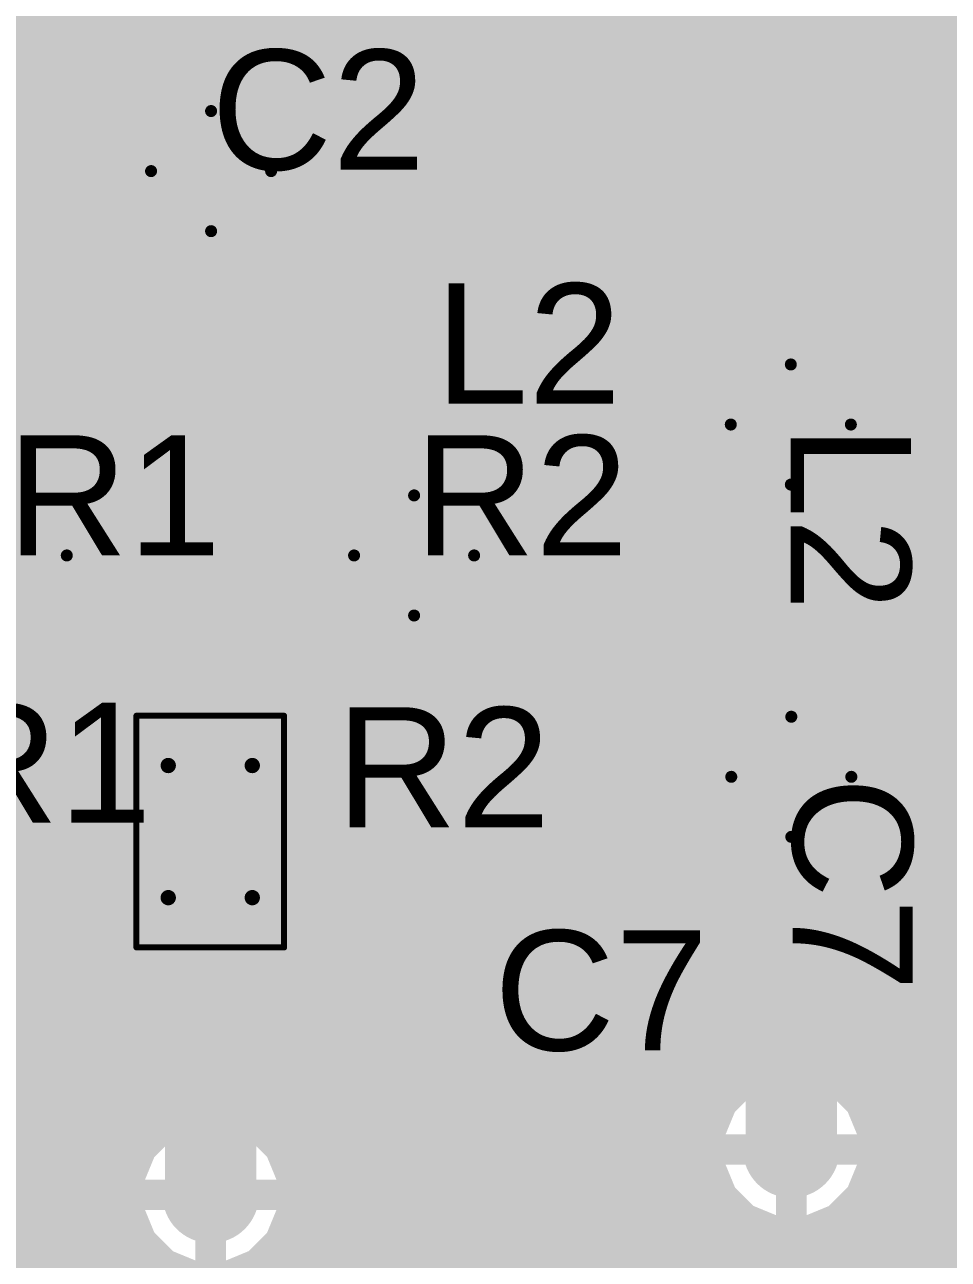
# Model space of a CAD drawing. Header units: inches. Extents: x -7.9 to 57.8, y -0.2 to 50.3.
# Drawn here: x 23.37 to 31.07, y 18.2 to 28.48 of the extents above; entities that cross this region are included whole.
import ezdxf

# ---------------------------------------------------------------- set-up
doc = ezdxf.new("R2010")
doc.units = ezdxf.units.IN
for name, color, linetype in [('Bottom Layer', 5, 'Continuous'), ('Bottom Solder', 6, 'Continuous'), ('Top 3D Body', 56, 'Continuous'), ('Top Assembly', 56, 'Continuous'), ('Top Component Center', 56, 'Continuous'), ('Top Courtyard', 56, 'Continuous'), ('Top Layer', 1, 'Continuous'), ('Top Overlay', 2, 'Continuous'), ('Top Paste', 8, 'Continuous'), ('Top Solder', 216, 'Continuous'), ('Via Holes', 16, 'Continuous')]:
    doc.layers.add(name, color=color, linetype=linetype)
doc.styles.add('Arial', font='', dxfattribs={"height": 0.2})
doc.styles.get('Arial').set_extended_font_data('Arial')

# ---------------------------------------------------------------- blocks, each defined once
blk = doc.blocks.new('INDC1006X60N_2')
at = {"layer": 'Top Layer'}
for points in [[(-0.715, 0.365), (-0.205, 0.365), (-0.205, -0.365), (-0.715, -0.365)], [(0.205, 0.365), (0.715, 0.365), (0.715, -0.365), (0.205, -0.365)]]:
    blk.add_hatch(color=1, dxfattribs=at).paths.add_polyline_path(points)
at = {"layer": 'Top Paste'}
for points in [[(-0.715, 0.365), (-0.205, 0.365), (-0.205, -0.365), (-0.715, -0.365)], [(0.205, 0.365), (0.715, 0.365), (0.715, -0.365), (0.205, -0.365)]]:
    blk.add_hatch(color=8, dxfattribs=at).paths.add_polyline_path(points)
at = {"layer": 'Top Solder'}
for points in [[(-0.817, 0.467), (-0.103, 0.467), (-0.103, -0.467), (-0.817, -0.467)], [(0.103, 0.467), (0.817, 0.467), (0.817, -0.467), (0.103, -0.467)]]:
    blk.add_hatch(color=216, dxfattribs=at).paths.add_polyline_path(points)
at = {"layer": 'Top 3D Body'}
for points in [[(-0.55, 0.35, 0.127, 0.127, 0), (-0.55, -0.35, 0.127, 0.127, 0)], [(-0.55, 0.35, 0.127, 0.127, 0), (0.55, 0.35, 0.127, 0.127, 0)], [(0.55, 0.35, 0.127, 0.127, 0), (0.55, -0.35, 0.127, 0.127, 0)], [(-0.55, -0.35, 0.127, 0.127, 0), (0.55, -0.35, 0.127, 0.127, 0)]]:
    blk.add_lwpolyline(points, format="xyseb", dxfattribs=at)
for points in [[(-0.582, 0.35, 0.0635, 0.0635, 1), (-0.518, 0.35, 0.0635, 0.0635, 1)], [(-0.582, 0.35, 0.0635, 0.0635, 1), (-0.518, 0.35, 0.0635, 0.0635, 1)], [(0.518, 0.35, 0.0635, 0.0635, 1), (0.582, 0.35, 0.0635, 0.0635, 1)], [(0.518, 0.35, 0.0635, 0.0635, 1), (0.582, 0.35, 0.0635, 0.0635, 1)], [(-0.582, -0.35, 0.0635, 0.0635, 1), (-0.518, -0.35, 0.0635, 0.0635, 1)], [(-0.582, -0.35, 0.0635, 0.0635, 1), (-0.518, -0.35, 0.0635, 0.0635, 1)], [(0.518, -0.35, 0.0635, 0.0635, 1), (0.582, -0.35, 0.0635, 0.0635, 1)], [(0.518, -0.35, 0.0635, 0.0635, 1), (0.582, -0.35, 0.0635, 0.0635, 1)]]:
    blk.add_lwpolyline(points, format="xyseb", close=True, dxfattribs=at)
at = {"layer": 'Top Courtyard'}
for points in [[(-0.965, 0.615, 0.05, 0.05, 0), (-0.965, -0.615, 0.05, 0.05, 0)], [(-0.965, 0.615, 0.05, 0.05, 0), (0.965, 0.615, 0.05, 0.05, 0)], [(0.965, 0.615, 0.05, 0.05, 0), (0.965, -0.615, 0.05, 0.05, 0)], [(-0.965, -0.615, 0.05, 0.05, 0), (0.965, -0.615, 0.05, 0.05, 0)]]:
    blk.add_lwpolyline(points, format="xyseb", dxfattribs=at)
for points in [[(-0.977, 0.615, 0.025, 0.025, 1), (-0.952, 0.615, 0.025, 0.025, 1)], [(-0.977, 0.615, 0.025, 0.025, 1), (-0.952, 0.615, 0.025, 0.025, 1)], [(0.952, 0.615, 0.025, 0.025, 1), (0.977, 0.615, 0.025, 0.025, 1)], [(0.952, 0.615, 0.025, 0.025, 1), (0.977, 0.615, 0.025, 0.025, 1)], [(-0.977, -0.615, 0.025, 0.025, 1), (-0.952, -0.615, 0.025, 0.025, 1)], [(-0.977, -0.615, 0.025, 0.025, 1), (-0.952, -0.615, 0.025, 0.025, 1)], [(0.952, -0.615, 0.025, 0.025, 1), (0.977, -0.615, 0.025, 0.025, 1)], [(0.952, -0.615, 0.025, 0.025, 1), (0.977, -0.615, 0.025, 0.025, 1)]]:
    blk.add_lwpolyline(points, format="xyseb", close=True, dxfattribs=at)
blk = doc.blocks.new('FP_GJM155_0_05_IPC_C_3')
at = {"layer": 'Top Layer'}
for points in [[(-0.636, 0.236), (-0.121, 0.236), (-0.121, -0.236), (-0.636, -0.236)], [(0.121, 0.236), (0.636, 0.236), (0.636, -0.236), (0.121, -0.236)]]:
    blk.add_hatch(color=1, dxfattribs=at).paths.add_polyline_path(points)
at = {"layer": 'Top Paste'}
for points in [[(-0.636, 0.236), (-0.121, 0.236), (-0.121, -0.236), (-0.636, -0.236)], [(0.121, 0.236), (0.636, 0.236), (0.636, -0.236), (0.121, -0.236)]]:
    blk.add_hatch(color=8, dxfattribs=at).paths.add_polyline_path(points)
at = {"layer": 'Top Solder'}
for points in [[(-0.636, 0.236), (-0.121, 0.236), (-0.121, -0.236), (-0.636, -0.236)], [(0.121, 0.236), (0.636, 0.236), (0.636, -0.236), (0.121, -0.236)]]:
    blk.add_hatch(color=216, dxfattribs=at).paths.add_polyline_path(points)
at = {"layer": 'Top 3D Body'}
for points in [[(-0.5, -0.25, 0.2, 0.2, 0), (-0.5, 0.25, 0.2, 0.2, 0)], [(0.5, 0.25, 0.2, 0.2, 0), (-0.5, 0.25, 0.2, 0.2, 0)], [(0.5, -0.25, 0.2, 0.2, 0), (0.5, 0.25, 0.2, 0.2, 0)], [(0.5, -0.25, 0.2, 0.2, 0), (-0.5, -0.25, 0.2, 0.2, 0)]]:
    blk.add_lwpolyline(points, format="xyseb", dxfattribs=at)
for points in [[(-0.55, 0.25, 0.1, 0.1, 1), (-0.45, 0.25, 0.1, 0.1, 1)], [(-0.55, 0.25, 0.1, 0.1, 1), (-0.45, 0.25, 0.1, 0.1, 1)], [(0.45, 0.25, 0.1, 0.1, 1), (0.55, 0.25, 0.1, 0.1, 1)], [(0.45, 0.25, 0.1, 0.1, 1), (0.55, 0.25, 0.1, 0.1, 1)], [(-0.55, -0.25, 0.1, 0.1, 1), (-0.45, -0.25, 0.1, 0.1, 1)], [(-0.55, -0.25, 0.1, 0.1, 1), (-0.45, -0.25, 0.1, 0.1, 1)], [(0.45, -0.25, 0.1, 0.1, 1), (0.55, -0.25, 0.1, 0.1, 1)], [(0.45, -0.25, 0.1, 0.1, 1), (0.55, -0.25, 0.1, 0.1, 1)]]:
    blk.add_lwpolyline(points, format="xyseb", close=True, dxfattribs=at)
at = {"layer": 'Top Assembly'}
for points in [[(-0.736, -0.375, 0.2, 0.2, 0), (-0.736, 0.375, 0.2, 0.2, 0)], [(0.736, 0.375, 0.2, 0.2, 0), (-0.736, 0.375, 0.2, 0.2, 0)], [(0.736, -0.375, 0.2, 0.2, 0), (0.736, 0.375, 0.2, 0.2, 0)], [(0.736, -0.375, 0.2, 0.2, 0), (-0.736, -0.375, 0.2, 0.2, 0)]]:
    blk.add_lwpolyline(points, format="xyseb", dxfattribs=at)
for points in [[(-0.786, 0.375, 0.1, 0.1, 1), (-0.686, 0.375, 0.1, 0.1, 1)], [(-0.786, 0.375, 0.1, 0.1, 1), (-0.686, 0.375, 0.1, 0.1, 1)], [(0.686, 0.375, 0.1, 0.1, 1), (0.786, 0.375, 0.1, 0.1, 1)], [(0.686, 0.375, 0.1, 0.1, 1), (0.786, 0.375, 0.1, 0.1, 1)], [(-0.786, -0.375, 0.1, 0.1, 1), (-0.686, -0.375, 0.1, 0.1, 1)], [(-0.786, -0.375, 0.1, 0.1, 1), (-0.686, -0.375, 0.1, 0.1, 1)], [(0.686, -0.375, 0.1, 0.1, 1), (0.786, -0.375, 0.1, 0.1, 1)], [(0.686, -0.375, 0.1, 0.1, 1), (0.786, -0.375, 0.1, 0.1, 1)]]:
    blk.add_lwpolyline(points, format="xyseb", close=True, dxfattribs=at)
at = {"layer": 'Top Component Center'}
for points in [[(0, -0.5, 0.1, 0.1, 0), (0, 0.5, 0.1, 0.1, 0)], [(0.5, 0, 0.1, 0.1, 0), (-0.5, 0, 0.1, 0.1, 0)]]:
    blk.add_lwpolyline(points, format="xyseb", dxfattribs=at)
for points in [[(-0.025, 0.5, 0.05, 0.05, 1), (0.025, 0.5, 0.05, 0.05, 1)], [(-0.525, 0, 0.05, 0.05, 1), (-0.475, 0, 0.05, 0.05, 1)], [(0.475, 0, 0.05, 0.05, 1), (0.525, 0, 0.05, 0.05, 1)], [(-0.025, -0.5, 0.05, 0.05, 1), (0.025, -0.5, 0.05, 0.05, 1)]]:
    blk.add_lwpolyline(points, format="xyseb", close=True, dxfattribs=at)
at = {"layer": 'Top Courtyard'}
for points in [[(-0.736, -0.375, 0.2, 0.2, 0), (-0.736, 0.375, 0.2, 0.2, 0)], [(0.736, 0.375, 0.2, 0.2, 0), (-0.736, 0.375, 0.2, 0.2, 0)], [(0.736, -0.375, 0.2, 0.2, 0), (0.736, 0.375, 0.2, 0.2, 0)], [(0.736, -0.375, 0.2, 0.2, 0), (-0.736, -0.375, 0.2, 0.2, 0)]]:
    blk.add_lwpolyline(points, format="xyseb", dxfattribs=at)
for points in [[(-0.786, 0.375, 0.1, 0.1, 1), (-0.686, 0.375, 0.1, 0.1, 1)], [(-0.786, 0.375, 0.1, 0.1, 1), (-0.686, 0.375, 0.1, 0.1, 1)], [(0.686, 0.375, 0.1, 0.1, 1), (0.786, 0.375, 0.1, 0.1, 1)], [(0.686, 0.375, 0.1, 0.1, 1), (0.786, 0.375, 0.1, 0.1, 1)], [(-0.786, -0.375, 0.1, 0.1, 1), (-0.686, -0.375, 0.1, 0.1, 1)], [(-0.786, -0.375, 0.1, 0.1, 1), (-0.686, -0.375, 0.1, 0.1, 1)], [(0.686, -0.375, 0.1, 0.1, 1), (0.786, -0.375, 0.1, 0.1, 1)], [(0.686, -0.375, 0.1, 0.1, 1), (0.786, -0.375, 0.1, 0.1, 1)]]:
    blk.add_lwpolyline(points, format="xyseb", close=True, dxfattribs=at)
at = {"layer": 'Top Overlay'}
for points in [[(0.636, 0.675, 0.2, 0.2, 0), (-0.636, 0.675, 0.2, 0.2, 0)], [(0.636, -0.675, 0.2, 0.2, 0), (-0.636, -0.675, 0.2, 0.2, 0)]]:
    blk.add_lwpolyline(points, format="xyseb", dxfattribs=at)
for points in [[(-0.686, 0.675, 0.1, 0.1, 1), (-0.586, 0.675, 0.1, 0.1, 1)], [(0.586, 0.675, 0.1, 0.1, 1), (0.686, 0.675, 0.1, 0.1, 1)], [(-0.686, -0.675, 0.1, 0.1, 1), (-0.586, -0.675, 0.1, 0.1, 1)], [(0.586, -0.675, 0.1, 0.1, 1), (0.686, -0.675, 0.1, 0.1, 1)]]:
    blk.add_lwpolyline(points, format="xyseb", close=True, dxfattribs=at)
at = {"layer": 'Top Assembly', "style": 'Arial'}
blk.add_text('C7', height=1, dxfattribs=at).set_placement((0, 0.011))
blk = doc.blocks.new('FP_FC0402_IPC_C_28')
at = {"layer": 'Top Layer'}
for points in [[(-0.738, 0.298), (-0.075, 0.298), (-0.075, -0.298), (-0.738, -0.298)], [(0.075, 0.298), (0.738, 0.298), (0.738, -0.298), (0.075, -0.298)]]:
    blk.add_hatch(color=1, dxfattribs=at).paths.add_polyline_path(points)
at = {"layer": 'Top Paste'}
for points in [[(-0.738, 0.298), (-0.075, 0.298), (-0.075, -0.298), (-0.738, -0.298)], [(0.075, 0.298), (0.738, 0.298), (0.738, -0.298), (0.075, -0.298)]]:
    blk.add_hatch(color=8, dxfattribs=at).paths.add_polyline_path(points)
at = {"layer": 'Top Solder'}
for points in [[(-0.738, 0.298), (-0.075, 0.298), (-0.075, -0.298), (-0.738, -0.298)], [(0.075, 0.298), (0.738, 0.298), (0.738, -0.298), (0.075, -0.298)]]:
    blk.add_hatch(color=216, dxfattribs=at).paths.add_polyline_path(points)
at = {"layer": 'Top 3D Body'}
for points in [[(-0.533, -0.279, 0.2, 0.2, 0), (-0.533, 0.279, 0.2, 0.2, 0)], [(-0.533, 0.279, 0.2, 0.2, 0), (0.533, 0.279, 0.2, 0.2, 0)], [(0.533, -0.279, 0.2, 0.2, 0), (0.533, 0.279, 0.2, 0.2, 0)], [(-0.533, -0.279, 0.2, 0.2, 0), (0.533, -0.279, 0.2, 0.2, 0)]]:
    blk.add_lwpolyline(points, format="xyseb", dxfattribs=at)
for points in [[(-0.583, 0.279, 0.1, 0.1, 1), (-0.483, 0.279, 0.1, 0.1, 1)], [(-0.583, 0.279, 0.1, 0.1, 1), (-0.483, 0.279, 0.1, 0.1, 1)], [(0.483, 0.279, 0.1, 0.1, 1), (0.583, 0.279, 0.1, 0.1, 1)], [(0.483, 0.279, 0.1, 0.1, 1), (0.583, 0.279, 0.1, 0.1, 1)], [(-0.583, -0.279, 0.1, 0.1, 1), (-0.483, -0.279, 0.1, 0.1, 1)], [(-0.583, -0.279, 0.1, 0.1, 1), (-0.483, -0.279, 0.1, 0.1, 1)], [(0.483, -0.279, 0.1, 0.1, 1), (0.583, -0.279, 0.1, 0.1, 1)], [(0.483, -0.279, 0.1, 0.1, 1), (0.583, -0.279, 0.1, 0.1, 1)]]:
    blk.add_lwpolyline(points, format="xyseb", close=True, dxfattribs=at)
at = {"layer": 'Top Assembly'}
for points in [[(-0.838, -0.443, 0.2, 0.2, 0), (-0.838, 0.443, 0.2, 0.2, 0)], [(-0.838, 0.443, 0.2, 0.2, 0), (0.838, 0.443, 0.2, 0.2, 0)], [(0.838, -0.443, 0.2, 0.2, 0), (0.838, 0.443, 0.2, 0.2, 0)], [(-0.838, -0.443, 0.2, 0.2, 0), (0.838, -0.443, 0.2, 0.2, 0)]]:
    blk.add_lwpolyline(points, format="xyseb", dxfattribs=at)
for points in [[(-0.888, 0.443, 0.1, 0.1, 1), (-0.788, 0.443, 0.1, 0.1, 1)], [(-0.888, 0.443, 0.1, 0.1, 1), (-0.788, 0.443, 0.1, 0.1, 1)], [(0.788, 0.443, 0.1, 0.1, 1), (0.888, 0.443, 0.1, 0.1, 1)], [(0.788, 0.443, 0.1, 0.1, 1), (0.888, 0.443, 0.1, 0.1, 1)], [(-0.888, -0.443, 0.1, 0.1, 1), (-0.788, -0.443, 0.1, 0.1, 1)], [(-0.888, -0.443, 0.1, 0.1, 1), (-0.788, -0.443, 0.1, 0.1, 1)], [(0.788, -0.443, 0.1, 0.1, 1), (0.888, -0.443, 0.1, 0.1, 1)], [(0.788, -0.443, 0.1, 0.1, 1), (0.888, -0.443, 0.1, 0.1, 1)]]:
    blk.add_lwpolyline(points, format="xyseb", close=True, dxfattribs=at)
at = {"layer": 'Top Component Center'}
for points in [[(0, -0.5, 0.1, 0.1, 0), (0, 0.5, 0.1, 0.1, 0)], [(-0.5, 0, 0.1, 0.1, 0), (0.5, 0, 0.1, 0.1, 0)]]:
    blk.add_lwpolyline(points, format="xyseb", dxfattribs=at)
for points in [[(-0.025, 0.5, 0.05, 0.05, 1), (0.025, 0.5, 0.05, 0.05, 1)], [(-0.525, 0, 0.05, 0.05, 1), (-0.475, 0, 0.05, 0.05, 1)], [(0.475, 0, 0.05, 0.05, 1), (0.525, 0, 0.05, 0.05, 1)], [(-0.025, -0.5, 0.05, 0.05, 1), (0.025, -0.5, 0.05, 0.05, 1)]]:
    blk.add_lwpolyline(points, format="xyseb", close=True, dxfattribs=at)
at = {"layer": 'Top Courtyard'}
for points in [[(-0.838, -0.443, 0.2, 0.2, 0), (-0.838, 0.443, 0.2, 0.2, 0)], [(-0.838, 0.443, 0.2, 0.2, 0), (0.838, 0.443, 0.2, 0.2, 0)], [(0.838, -0.443, 0.2, 0.2, 0), (0.838, 0.443, 0.2, 0.2, 0)], [(-0.838, -0.443, 0.2, 0.2, 0), (0.838, -0.443, 0.2, 0.2, 0)]]:
    blk.add_lwpolyline(points, format="xyseb", dxfattribs=at)
for points in [[(-0.888, 0.443, 0.1, 0.1, 1), (-0.788, 0.443, 0.1, 0.1, 1)], [(-0.888, 0.443, 0.1, 0.1, 1), (-0.788, 0.443, 0.1, 0.1, 1)], [(0.788, 0.443, 0.1, 0.1, 1), (0.888, 0.443, 0.1, 0.1, 1)], [(0.788, 0.443, 0.1, 0.1, 1), (0.888, 0.443, 0.1, 0.1, 1)], [(-0.888, -0.443, 0.1, 0.1, 1), (-0.788, -0.443, 0.1, 0.1, 1)], [(-0.888, -0.443, 0.1, 0.1, 1), (-0.788, -0.443, 0.1, 0.1, 1)], [(0.788, -0.443, 0.1, 0.1, 1), (0.888, -0.443, 0.1, 0.1, 1)], [(0.788, -0.443, 0.1, 0.1, 1), (0.888, -0.443, 0.1, 0.1, 1)]]:
    blk.add_lwpolyline(points, format="xyseb", close=True, dxfattribs=at)
at = {"layer": 'Top Overlay'}
for points in [[(-0.738, 0.743, 0.2, 0.2, 0), (0.738, 0.743, 0.2, 0.2, 0)], [(-0.738, -0.743, 0.2, 0.2, 0), (0.738, -0.743, 0.2, 0.2, 0)]]:
    blk.add_lwpolyline(points, format="xyseb", dxfattribs=at)
for points in [[(-0.788, 0.743, 0.1, 0.1, 1), (-0.688, 0.743, 0.1, 0.1, 1)], [(0.688, 0.743, 0.1, 0.1, 1), (0.788, 0.743, 0.1, 0.1, 1)], [(-0.788, -0.743, 0.1, 0.1, 1), (-0.688, -0.743, 0.1, 0.1, 1)], [(0.688, -0.743, 0.1, 0.1, 1), (0.788, -0.743, 0.1, 0.1, 1)]]:
    blk.add_lwpolyline(points, format="xyseb", close=True, dxfattribs=at)
at = {"layer": 'Top Assembly', "style": 'Arial'}
blk.add_text('R2', height=1, dxfattribs=at).set_placement((0, 0))
blk = doc.blocks.new('FP_FC0402_IPC_C_29')
at = {"layer": 'Top Layer'}
for points in [[(-0.738, 0.298), (-0.075, 0.298), (-0.075, -0.298), (-0.738, -0.298)], [(0.075, 0.298), (0.738, 0.298), (0.738, -0.298), (0.075, -0.298)]]:
    blk.add_hatch(color=1, dxfattribs=at).paths.add_polyline_path(points)
at = {"layer": 'Top Paste'}
for points in [[(-0.738, 0.298), (-0.075, 0.298), (-0.075, -0.298), (-0.738, -0.298)], [(0.075, 0.298), (0.738, 0.298), (0.738, -0.298), (0.075, -0.298)]]:
    blk.add_hatch(color=8, dxfattribs=at).paths.add_polyline_path(points)
at = {"layer": 'Top Solder'}
for points in [[(-0.738, 0.298), (-0.075, 0.298), (-0.075, -0.298), (-0.738, -0.298)], [(0.075, 0.298), (0.738, 0.298), (0.738, -0.298), (0.075, -0.298)]]:
    blk.add_hatch(color=216, dxfattribs=at).paths.add_polyline_path(points)
at = {"layer": 'Top 3D Body'}
for points in [[(-0.533, -0.279, 0.2, 0.2, 0), (-0.533, 0.279, 0.2, 0.2, 0)], [(-0.533, 0.279, 0.2, 0.2, 0), (0.533, 0.279, 0.2, 0.2, 0)], [(0.533, -0.279, 0.2, 0.2, 0), (0.533, 0.279, 0.2, 0.2, 0)], [(-0.533, -0.279, 0.2, 0.2, 0), (0.533, -0.279, 0.2, 0.2, 0)]]:
    blk.add_lwpolyline(points, format="xyseb", dxfattribs=at)
for points in [[(-0.583, 0.279, 0.1, 0.1, 1), (-0.483, 0.279, 0.1, 0.1, 1)], [(-0.583, 0.279, 0.1, 0.1, 1), (-0.483, 0.279, 0.1, 0.1, 1)], [(0.483, 0.279, 0.1, 0.1, 1), (0.583, 0.279, 0.1, 0.1, 1)], [(0.483, 0.279, 0.1, 0.1, 1), (0.583, 0.279, 0.1, 0.1, 1)], [(-0.583, -0.279, 0.1, 0.1, 1), (-0.483, -0.279, 0.1, 0.1, 1)], [(-0.583, -0.279, 0.1, 0.1, 1), (-0.483, -0.279, 0.1, 0.1, 1)], [(0.483, -0.279, 0.1, 0.1, 1), (0.583, -0.279, 0.1, 0.1, 1)], [(0.483, -0.279, 0.1, 0.1, 1), (0.583, -0.279, 0.1, 0.1, 1)]]:
    blk.add_lwpolyline(points, format="xyseb", close=True, dxfattribs=at)
at = {"layer": 'Top Assembly'}
for points in [[(-0.838, -0.443, 0.2, 0.2, 0), (-0.838, 0.443, 0.2, 0.2, 0)], [(-0.838, 0.443, 0.2, 0.2, 0), (0.838, 0.443, 0.2, 0.2, 0)], [(0.838, -0.443, 0.2, 0.2, 0), (0.838, 0.443, 0.2, 0.2, 0)], [(-0.838, -0.443, 0.2, 0.2, 0), (0.838, -0.443, 0.2, 0.2, 0)]]:
    blk.add_lwpolyline(points, format="xyseb", dxfattribs=at)
for points in [[(-0.888, 0.443, 0.1, 0.1, 1), (-0.788, 0.443, 0.1, 0.1, 1)], [(-0.888, 0.443, 0.1, 0.1, 1), (-0.788, 0.443, 0.1, 0.1, 1)], [(0.788, 0.443, 0.1, 0.1, 1), (0.888, 0.443, 0.1, 0.1, 1)], [(0.788, 0.443, 0.1, 0.1, 1), (0.888, 0.443, 0.1, 0.1, 1)], [(-0.888, -0.443, 0.1, 0.1, 1), (-0.788, -0.443, 0.1, 0.1, 1)], [(-0.888, -0.443, 0.1, 0.1, 1), (-0.788, -0.443, 0.1, 0.1, 1)], [(0.788, -0.443, 0.1, 0.1, 1), (0.888, -0.443, 0.1, 0.1, 1)], [(0.788, -0.443, 0.1, 0.1, 1), (0.888, -0.443, 0.1, 0.1, 1)]]:
    blk.add_lwpolyline(points, format="xyseb", close=True, dxfattribs=at)
at = {"layer": 'Top Component Center'}
for points in [[(0, -0.5, 0.1, 0.1, 0), (0, 0.5, 0.1, 0.1, 0)], [(-0.5, 0, 0.1, 0.1, 0), (0.5, 0, 0.1, 0.1, 0)]]:
    blk.add_lwpolyline(points, format="xyseb", dxfattribs=at)
for points in [[(-0.025, 0.5, 0.05, 0.05, 1), (0.025, 0.5, 0.05, 0.05, 1)], [(-0.525, 0, 0.05, 0.05, 1), (-0.475, 0, 0.05, 0.05, 1)], [(0.475, 0, 0.05, 0.05, 1), (0.525, 0, 0.05, 0.05, 1)], [(-0.025, -0.5, 0.05, 0.05, 1), (0.025, -0.5, 0.05, 0.05, 1)]]:
    blk.add_lwpolyline(points, format="xyseb", close=True, dxfattribs=at)
at = {"layer": 'Top Courtyard'}
for points in [[(-0.838, -0.443, 0.2, 0.2, 0), (-0.838, 0.443, 0.2, 0.2, 0)], [(-0.838, 0.443, 0.2, 0.2, 0), (0.838, 0.443, 0.2, 0.2, 0)], [(0.838, -0.443, 0.2, 0.2, 0), (0.838, 0.443, 0.2, 0.2, 0)], [(-0.838, -0.443, 0.2, 0.2, 0), (0.838, -0.443, 0.2, 0.2, 0)]]:
    blk.add_lwpolyline(points, format="xyseb", dxfattribs=at)
for points in [[(-0.888, 0.443, 0.1, 0.1, 1), (-0.788, 0.443, 0.1, 0.1, 1)], [(-0.888, 0.443, 0.1, 0.1, 1), (-0.788, 0.443, 0.1, 0.1, 1)], [(0.788, 0.443, 0.1, 0.1, 1), (0.888, 0.443, 0.1, 0.1, 1)], [(0.788, 0.443, 0.1, 0.1, 1), (0.888, 0.443, 0.1, 0.1, 1)], [(-0.888, -0.443, 0.1, 0.1, 1), (-0.788, -0.443, 0.1, 0.1, 1)], [(-0.888, -0.443, 0.1, 0.1, 1), (-0.788, -0.443, 0.1, 0.1, 1)], [(0.788, -0.443, 0.1, 0.1, 1), (0.888, -0.443, 0.1, 0.1, 1)], [(0.788, -0.443, 0.1, 0.1, 1), (0.888, -0.443, 0.1, 0.1, 1)]]:
    blk.add_lwpolyline(points, format="xyseb", close=True, dxfattribs=at)
at = {"layer": 'Top Overlay'}
for points in [[(-0.738, 0.743, 0.2, 0.2, 0), (0.738, 0.743, 0.2, 0.2, 0)], [(-0.738, -0.743, 0.2, 0.2, 0), (0.738, -0.743, 0.2, 0.2, 0)]]:
    blk.add_lwpolyline(points, format="xyseb", dxfattribs=at)
for points in [[(-0.788, 0.743, 0.1, 0.1, 1), (-0.688, 0.743, 0.1, 0.1, 1)], [(0.688, 0.743, 0.1, 0.1, 1), (0.788, 0.743, 0.1, 0.1, 1)], [(-0.788, -0.743, 0.1, 0.1, 1), (-0.688, -0.743, 0.1, 0.1, 1)], [(0.688, -0.743, 0.1, 0.1, 1), (0.788, -0.743, 0.1, 0.1, 1)]]:
    blk.add_lwpolyline(points, format="xyseb", close=True, dxfattribs=at)
at = {"layer": 'Top Assembly', "style": 'Arial'}
blk.add_text('R1', height=1, dxfattribs=at).set_placement((0, 0))
blk = doc.blocks.new('FP_LQW15AN_80_MFG_30')
at = {"layer": 'Top Layer'}
for points in [[(-0.71, 0.33), (-0.3, 0.33), (-0.3, -0.33), (-0.71, -0.33)], [(0.3, 0.33), (0.71, 0.33), (0.71, -0.33), (0.3, -0.33)]]:
    blk.add_hatch(color=1, dxfattribs=at).paths.add_polyline_path(points)
at = {"layer": 'Top Paste'}
for points in [[(-0.71, 0.33), (-0.3, 0.33), (-0.3, -0.33), (-0.71, -0.33)], [(0.3, 0.33), (0.71, 0.33), (0.71, -0.33), (0.3, -0.33)]]:
    blk.add_hatch(color=8, dxfattribs=at).paths.add_polyline_path(points)
at = {"layer": 'Top Solder'}
for points in [[(-0.71, 0.33), (-0.3, 0.33), (-0.3, -0.33), (-0.71, -0.33)], [(0.3, 0.33), (0.71, 0.33), (0.71, -0.33), (0.3, -0.33)]]:
    blk.add_hatch(color=216, dxfattribs=at).paths.add_polyline_path(points)
at = {"layer": 'Top 3D Body'}
for points in [[(-0.55, -0.35, 0.2, 0.2, 0), (-0.55, 0.35, 0.2, 0.2, 0)], [(0.55, 0.35, 0.2, 0.2, 0), (-0.55, 0.35, 0.2, 0.2, 0)], [(0.55, -0.35, 0.2, 0.2, 0), (0.55, 0.35, 0.2, 0.2, 0)], [(0.55, -0.35, 0.2, 0.2, 0), (-0.55, -0.35, 0.2, 0.2, 0)]]:
    blk.add_lwpolyline(points, format="xyseb", dxfattribs=at)
for points in [[(-0.6, 0.35, 0.1, 0.1, 1), (-0.5, 0.35, 0.1, 0.1, 1)], [(-0.6, 0.35, 0.1, 0.1, 1), (-0.5, 0.35, 0.1, 0.1, 1)], [(0.5, 0.35, 0.1, 0.1, 1), (0.6, 0.35, 0.1, 0.1, 1)], [(0.5, 0.35, 0.1, 0.1, 1), (0.6, 0.35, 0.1, 0.1, 1)], [(-0.6, -0.35, 0.1, 0.1, 1), (-0.5, -0.35, 0.1, 0.1, 1)], [(-0.6, -0.35, 0.1, 0.1, 1), (-0.5, -0.35, 0.1, 0.1, 1)], [(0.5, -0.35, 0.1, 0.1, 1), (0.6, -0.35, 0.1, 0.1, 1)], [(0.5, -0.35, 0.1, 0.1, 1), (0.6, -0.35, 0.1, 0.1, 1)]]:
    blk.add_lwpolyline(points, format="xyseb", close=True, dxfattribs=at)
at = {"layer": 'Top Assembly'}
for points in [[(-0.81, -0.45, 0.2, 0.2, 0), (-0.81, 0.45, 0.2, 0.2, 0)], [(0.81, 0.45, 0.2, 0.2, 0), (-0.81, 0.45, 0.2, 0.2, 0)], [(0.81, -0.45, 0.2, 0.2, 0), (0.81, 0.45, 0.2, 0.2, 0)], [(0.81, -0.45, 0.2, 0.2, 0), (-0.81, -0.45, 0.2, 0.2, 0)]]:
    blk.add_lwpolyline(points, format="xyseb", dxfattribs=at)
for points in [[(-0.86, 0.45, 0.1, 0.1, 1), (-0.76, 0.45, 0.1, 0.1, 1)], [(-0.86, 0.45, 0.1, 0.1, 1), (-0.76, 0.45, 0.1, 0.1, 1)], [(0.76, 0.45, 0.1, 0.1, 1), (0.86, 0.45, 0.1, 0.1, 1)], [(0.76, 0.45, 0.1, 0.1, 1), (0.86, 0.45, 0.1, 0.1, 1)], [(-0.86, -0.45, 0.1, 0.1, 1), (-0.76, -0.45, 0.1, 0.1, 1)], [(-0.86, -0.45, 0.1, 0.1, 1), (-0.76, -0.45, 0.1, 0.1, 1)], [(0.76, -0.45, 0.1, 0.1, 1), (0.86, -0.45, 0.1, 0.1, 1)], [(0.76, -0.45, 0.1, 0.1, 1), (0.86, -0.45, 0.1, 0.1, 1)]]:
    blk.add_lwpolyline(points, format="xyseb", close=True, dxfattribs=at)
at = {"layer": 'Top Component Center'}
for points in [[(0, -0.5, 0.1, 0.1, 0), (0, 0.5, 0.1, 0.1, 0)], [(0.5, 0, 0.1, 0.1, 0), (-0.5, 0, 0.1, 0.1, 0)]]:
    blk.add_lwpolyline(points, format="xyseb", dxfattribs=at)
for points in [[(-0.025, 0.5, 0.05, 0.05, 1), (0.025, 0.5, 0.05, 0.05, 1)], [(-0.525, 0, 0.05, 0.05, 1), (-0.475, 0, 0.05, 0.05, 1)], [(0.475, 0, 0.05, 0.05, 1), (0.525, 0, 0.05, 0.05, 1)], [(-0.025, -0.5, 0.05, 0.05, 1), (0.025, -0.5, 0.05, 0.05, 1)]]:
    blk.add_lwpolyline(points, format="xyseb", close=True, dxfattribs=at)
at = {"layer": 'Top Courtyard'}
for points in [[(-0.81, -0.45, 0.2, 0.2, 0), (-0.81, 0.45, 0.2, 0.2, 0)], [(0.81, 0.45, 0.2, 0.2, 0), (-0.81, 0.45, 0.2, 0.2, 0)], [(0.81, -0.45, 0.2, 0.2, 0), (0.81, 0.45, 0.2, 0.2, 0)], [(0.81, -0.45, 0.2, 0.2, 0), (-0.81, -0.45, 0.2, 0.2, 0)]]:
    blk.add_lwpolyline(points, format="xyseb", dxfattribs=at)
for points in [[(-0.86, 0.45, 0.1, 0.1, 1), (-0.76, 0.45, 0.1, 0.1, 1)], [(-0.86, 0.45, 0.1, 0.1, 1), (-0.76, 0.45, 0.1, 0.1, 1)], [(0.76, 0.45, 0.1, 0.1, 1), (0.86, 0.45, 0.1, 0.1, 1)], [(0.76, 0.45, 0.1, 0.1, 1), (0.86, 0.45, 0.1, 0.1, 1)], [(-0.86, -0.45, 0.1, 0.1, 1), (-0.76, -0.45, 0.1, 0.1, 1)], [(-0.86, -0.45, 0.1, 0.1, 1), (-0.76, -0.45, 0.1, 0.1, 1)], [(0.76, -0.45, 0.1, 0.1, 1), (0.86, -0.45, 0.1, 0.1, 1)], [(0.76, -0.45, 0.1, 0.1, 1), (0.86, -0.45, 0.1, 0.1, 1)]]:
    blk.add_lwpolyline(points, format="xyseb", close=True, dxfattribs=at)
at = {"layer": 'Top Overlay'}
for points in [[(0.55, 0.75, 0.2, 0.2, 0), (-0.55, 0.75, 0.2, 0.2, 0)], [(0.545, -0.741, 0.2, 0.2, 0), (-0.555, -0.741, 0.2, 0.2, 0)]]:
    blk.add_lwpolyline(points, format="xyseb", dxfattribs=at)
for points in [[(-0.6, 0.75, 0.1, 0.1, 1), (-0.5, 0.75, 0.1, 0.1, 1)], [(0.5, 0.75, 0.1, 0.1, 1), (0.6, 0.75, 0.1, 0.1, 1)], [(-0.605, -0.741, 0.1, 0.1, 1), (-0.505, -0.741, 0.1, 0.1, 1)], [(0.495, -0.741, 0.1, 0.1, 1), (0.595, -0.741, 0.1, 0.1, 1)]]:
    blk.add_lwpolyline(points, format="xyseb", close=True, dxfattribs=at)
at = {"layer": 'Top Assembly', "style": 'Arial'}
blk.add_text('L2', height=1, dxfattribs=at).set_placement((0, 0))
blk = doc.blocks.new('FP_GJM155_0_05_IPC_C_32')
at = {"layer": 'Top Layer'}
for points in [[(-0.636, 0.236), (-0.121, 0.236), (-0.121, -0.236), (-0.636, -0.236)], [(0.121, 0.236), (0.636, 0.236), (0.636, -0.236), (0.121, -0.236)]]:
    blk.add_hatch(color=1, dxfattribs=at).paths.add_polyline_path(points)
at = {"layer": 'Top Paste'}
for points in [[(-0.636, 0.236), (-0.121, 0.236), (-0.121, -0.236), (-0.636, -0.236)], [(0.121, 0.236), (0.636, 0.236), (0.636, -0.236), (0.121, -0.236)]]:
    blk.add_hatch(color=8, dxfattribs=at).paths.add_polyline_path(points)
at = {"layer": 'Top Solder'}
for points in [[(-0.636, 0.236), (-0.121, 0.236), (-0.121, -0.236), (-0.636, -0.236)], [(0.121, 0.236), (0.636, 0.236), (0.636, -0.236), (0.121, -0.236)]]:
    blk.add_hatch(color=216, dxfattribs=at).paths.add_polyline_path(points)
at = {"layer": 'Top 3D Body'}
for points in [[(-0.5, -0.25, 0.2, 0.2, 0), (-0.5, 0.25, 0.2, 0.2, 0)], [(-0.5, 0.25, 0.2, 0.2, 0), (0.5, 0.25, 0.2, 0.2, 0)], [(0.5, -0.25, 0.2, 0.2, 0), (0.5, 0.25, 0.2, 0.2, 0)], [(-0.5, -0.25, 0.2, 0.2, 0), (0.5, -0.25, 0.2, 0.2, 0)]]:
    blk.add_lwpolyline(points, format="xyseb", dxfattribs=at)
for points in [[(-0.55, 0.25, 0.1, 0.1, 1), (-0.45, 0.25, 0.1, 0.1, 1)], [(-0.55, 0.25, 0.1, 0.1, 1), (-0.45, 0.25, 0.1, 0.1, 1)], [(0.45, 0.25, 0.1, 0.1, 1), (0.55, 0.25, 0.1, 0.1, 1)], [(0.45, 0.25, 0.1, 0.1, 1), (0.55, 0.25, 0.1, 0.1, 1)], [(-0.55, -0.25, 0.1, 0.1, 1), (-0.45, -0.25, 0.1, 0.1, 1)], [(-0.55, -0.25, 0.1, 0.1, 1), (-0.45, -0.25, 0.1, 0.1, 1)], [(0.45, -0.25, 0.1, 0.1, 1), (0.55, -0.25, 0.1, 0.1, 1)], [(0.45, -0.25, 0.1, 0.1, 1), (0.55, -0.25, 0.1, 0.1, 1)]]:
    blk.add_lwpolyline(points, format="xyseb", close=True, dxfattribs=at)
at = {"layer": 'Top Assembly'}
for points in [[(-0.736, -0.375, 0.2, 0.2, 0), (-0.736, 0.375, 0.2, 0.2, 0)], [(-0.736, 0.375, 0.2, 0.2, 0), (0.736, 0.375, 0.2, 0.2, 0)], [(0.736, -0.375, 0.2, 0.2, 0), (0.736, 0.375, 0.2, 0.2, 0)], [(-0.736, -0.375, 0.2, 0.2, 0), (0.736, -0.375, 0.2, 0.2, 0)]]:
    blk.add_lwpolyline(points, format="xyseb", dxfattribs=at)
for points in [[(-0.786, 0.375, 0.1, 0.1, 1), (-0.686, 0.375, 0.1, 0.1, 1)], [(-0.786, 0.375, 0.1, 0.1, 1), (-0.686, 0.375, 0.1, 0.1, 1)], [(0.686, 0.375, 0.1, 0.1, 1), (0.786, 0.375, 0.1, 0.1, 1)], [(0.686, 0.375, 0.1, 0.1, 1), (0.786, 0.375, 0.1, 0.1, 1)], [(-0.786, -0.375, 0.1, 0.1, 1), (-0.686, -0.375, 0.1, 0.1, 1)], [(-0.786, -0.375, 0.1, 0.1, 1), (-0.686, -0.375, 0.1, 0.1, 1)], [(0.686, -0.375, 0.1, 0.1, 1), (0.786, -0.375, 0.1, 0.1, 1)], [(0.686, -0.375, 0.1, 0.1, 1), (0.786, -0.375, 0.1, 0.1, 1)]]:
    blk.add_lwpolyline(points, format="xyseb", close=True, dxfattribs=at)
at = {"layer": 'Top Component Center'}
for points in [[(0, -0.5, 0.1, 0.1, 0), (0, 0.5, 0.1, 0.1, 0)], [(-0.5, 0, 0.1, 0.1, 0), (0.5, 0, 0.1, 0.1, 0)]]:
    blk.add_lwpolyline(points, format="xyseb", dxfattribs=at)
for points in [[(-0.025, 0.5, 0.05, 0.05, 1), (0.025, 0.5, 0.05, 0.05, 1)], [(-0.525, 0, 0.05, 0.05, 1), (-0.475, 0, 0.05, 0.05, 1)], [(0.475, 0, 0.05, 0.05, 1), (0.525, 0, 0.05, 0.05, 1)], [(-0.025, -0.5, 0.05, 0.05, 1), (0.025, -0.5, 0.05, 0.05, 1)]]:
    blk.add_lwpolyline(points, format="xyseb", close=True, dxfattribs=at)
at = {"layer": 'Top Courtyard'}
for points in [[(-0.736, -0.375, 0.2, 0.2, 0), (-0.736, 0.375, 0.2, 0.2, 0)], [(-0.736, 0.375, 0.2, 0.2, 0), (0.736, 0.375, 0.2, 0.2, 0)], [(0.736, -0.375, 0.2, 0.2, 0), (0.736, 0.375, 0.2, 0.2, 0)], [(-0.736, -0.375, 0.2, 0.2, 0), (0.736, -0.375, 0.2, 0.2, 0)]]:
    blk.add_lwpolyline(points, format="xyseb", dxfattribs=at)
for points in [[(-0.786, 0.375, 0.1, 0.1, 1), (-0.686, 0.375, 0.1, 0.1, 1)], [(-0.786, 0.375, 0.1, 0.1, 1), (-0.686, 0.375, 0.1, 0.1, 1)], [(0.686, 0.375, 0.1, 0.1, 1), (0.786, 0.375, 0.1, 0.1, 1)], [(0.686, 0.375, 0.1, 0.1, 1), (0.786, 0.375, 0.1, 0.1, 1)], [(-0.786, -0.375, 0.1, 0.1, 1), (-0.686, -0.375, 0.1, 0.1, 1)], [(-0.786, -0.375, 0.1, 0.1, 1), (-0.686, -0.375, 0.1, 0.1, 1)], [(0.686, -0.375, 0.1, 0.1, 1), (0.786, -0.375, 0.1, 0.1, 1)], [(0.686, -0.375, 0.1, 0.1, 1), (0.786, -0.375, 0.1, 0.1, 1)]]:
    blk.add_lwpolyline(points, format="xyseb", close=True, dxfattribs=at)
at = {"layer": 'Top Overlay'}
for points in [[(-0.636, 0.675, 0.2, 0.2, 0), (0.636, 0.675, 0.2, 0.2, 0)], [(-0.636, -0.675, 0.2, 0.2, 0), (0.636, -0.675, 0.2, 0.2, 0)]]:
    blk.add_lwpolyline(points, format="xyseb", dxfattribs=at)
for points in [[(-0.686, 0.675, 0.1, 0.1, 1), (-0.586, 0.675, 0.1, 0.1, 1)], [(0.586, 0.675, 0.1, 0.1, 1), (0.686, 0.675, 0.1, 0.1, 1)], [(-0.686, -0.675, 0.1, 0.1, 1), (-0.586, -0.675, 0.1, 0.1, 1)], [(0.586, -0.675, 0.1, 0.1, 1), (0.686, -0.675, 0.1, 0.1, 1)]]:
    blk.add_lwpolyline(points, format="xyseb", close=True, dxfattribs=at)
at = {"layer": 'Top Assembly', "style": 'Arial'}
blk.add_text('C2', height=1, dxfattribs=at).set_placement((0, 0.011))

msp = doc.modelspace()

# ---------------------------------------------------------------- hatches: boundary and pattern name
at = {"layer": 'Bottom Layer'}
h = msp.add_hatch(color=5, dxfattribs=at)
h.paths.add_polyline_path([(49.985, 49.933), (49.989, 30.944), (49.899, 30.854), (48.023, 30.854), (48.023, 29.84), (48.023, 28.826), (49.989, 28.826), (49.99, 25.864), (49.9, 25.774), (48.023, 25.774), (48.023, 24.76), (48.023, 23.746), (49.99, 23.746), (49.995, 0.09), (49.905, 0), (-0.047, 0), (-0.047, 23.696), (1.894, 23.696), (1.894, 24.71), (1.894, 25.724), (-0.047, 25.724), (-0.047, 28.776), (1.894, 28.776), (1.894, 29.79), (1.894, 30.804), (-0.047, 30.804), (-0.047, 50), (49.895, 50.023)])
h.paths.add_polyline_path([(47.769, 30.854), (45.612, 30.854), (45.612, 29.967), (47.769, 29.967)], flags=0)
h.paths.add_polyline_path([(4.305, 30.804), (2.148, 30.804), (2.148, 29.917), (4.305, 29.917)], flags=0)
h.paths.add_polyline_path([(47.769, 29.713), (45.612, 29.713), (45.612, 28.826), (47.769, 28.826)], flags=0)
h.paths.add_polyline_path([(4.305, 29.663), (2.148, 29.663), (2.148, 28.776), (4.305, 28.776)], flags=0)
h.paths.add_polyline_path([(47.769, 25.774), (45.612, 25.774), (45.612, 24.887), (47.769, 24.887)], flags=0)
h.paths.add_polyline_path([(4.305, 25.724), (2.148, 25.724), (2.148, 24.837), (4.305, 24.837)], flags=0)
h.paths.add_polyline_path([(47.769, 24.633), (45.612, 24.633), (45.612, 23.746), (47.769, 23.746)], flags=0)
h.paths.add_polyline_path([(4.305, 24.583), (2.148, 24.583), (2.148, 23.696), (4.305, 23.696)], flags=0)
h.paths.add_polyline_path([(37.604, 23.603), (37.604, 23.183), (38.024, 23.183), (37.946, 23.37), (37.791, 23.525)], flags=0)
h.paths.add_polyline_path([(37.35, 23.603), (37.163, 23.525), (37.007, 23.37), (36.93, 23.183), (37.35, 23.183)], flags=0)
h.paths.add_polyline_path([(12.616, 23.593), (12.616, 23.173), (13.036, 23.173), (12.959, 23.36), (12.803, 23.516)], flags=0)
h.paths.add_polyline_path([(12.362, 23.593), (12.175, 23.516), (12.019, 23.36), (11.942, 23.173), (12.362, 23.173)], flags=0)
h.paths.add_polyline_path([(38.024, 22.929), (37.604, 22.929), (37.604, 22.509), (37.791, 22.586), (37.946, 22.742)], flags=0)
h.paths.add_polyline_path([(37.35, 22.929), (36.93, 22.929), (37.007, 22.742), (37.163, 22.586), (37.35, 22.509)], flags=0)
h.paths.add_polyline_path([(13.036, 22.919), (12.616, 22.919), (12.616, 22.499), (12.803, 22.576), (12.959, 22.732)], flags=0)
h.paths.add_polyline_path([(12.362, 22.919), (11.942, 22.919), (12.019, 22.732), (12.175, 22.576), (12.362, 22.499)], flags=0)
h.paths.add_polyline_path([(29.885, 19.664), (29.885, 19.244), (30.305, 19.244), (30.228, 19.43), (30.072, 19.586)], flags=0)
h.paths.add_polyline_path([(29.631, 19.664), (29.444, 19.586), (29.288, 19.43), (29.211, 19.244), (29.631, 19.244)], flags=0)
h.paths.add_polyline_path([(20.208, 19.424), (20.208, 19.004), (20.628, 19.004), (20.551, 19.191), (20.395, 19.347)], flags=0)
h.paths.add_polyline_path([(19.954, 19.424), (19.767, 19.347), (19.611, 19.191), (19.534, 19.004), (19.954, 19.004)], flags=0)
h.paths.add_polyline_path([(25.049, 19.287), (25.049, 18.867), (25.469, 18.867), (25.392, 19.054), (25.236, 19.21)], flags=0)
h.paths.add_polyline_path([(24.795, 19.287), (24.608, 19.21), (24.452, 19.054), (24.375, 18.867), (24.795, 18.867)], flags=0)
h.paths.add_polyline_path([(30.305, 18.99), (29.885, 18.99), (29.885, 18.57), (30.072, 18.647), (30.228, 18.803)], flags=0)
h.paths.add_polyline_path([(29.631, 18.99), (29.211, 18.99), (29.288, 18.803), (29.444, 18.647), (29.631, 18.57)], flags=0)
h.paths.add_polyline_path([(20.628, 18.75), (20.208, 18.75), (20.208, 18.33), (20.395, 18.407), (20.551, 18.563)], flags=0)
h.paths.add_polyline_path([(19.954, 18.75), (19.534, 18.75), (19.611, 18.563), (19.767, 18.407), (19.954, 18.33)], flags=0)
h.paths.add_polyline_path([(25.469, 18.613), (25.049, 18.613), (25.049, 18.193), (25.236, 18.27), (25.392, 18.426)], flags=0)
h.paths.add_polyline_path([(24.795, 18.613), (24.375, 18.613), (24.452, 18.426), (24.608, 18.27), (24.795, 18.193)], flags=0)
h.paths.add_polyline_path([(37.598, 15.498), (37.598, 15.078), (38.018, 15.078), (37.94, 15.264), (37.785, 15.42)], flags=0)
h.paths.add_polyline_path([(37.344, 15.498), (37.157, 15.42), (37.001, 15.264), (36.924, 15.078), (37.344, 15.078)], flags=0)
h.paths.add_polyline_path([(12.603, 15.456), (12.603, 15.036), (13.023, 15.036), (12.945, 15.223), (12.789, 15.379)], flags=0)
h.paths.add_polyline_path([(12.349, 15.456), (12.162, 15.379), (12.006, 15.223), (11.928, 15.036), (12.349, 15.036)], flags=0)
h.paths.add_polyline_path([(38.018, 14.824), (37.598, 14.824), (37.598, 14.404), (37.785, 14.481), (37.94, 14.637)], flags=0)
h.paths.add_polyline_path([(37.344, 14.824), (36.924, 14.824), (37.001, 14.637), (37.157, 14.481), (37.344, 14.404)], flags=0)
h.paths.add_polyline_path([(13.023, 14.782), (12.603, 14.782), (12.603, 14.362), (12.789, 14.439), (12.945, 14.595)], flags=0)
h.paths.add_polyline_path([(12.349, 14.782), (11.928, 14.782), (12.006, 14.595), (12.162, 14.439), (12.349, 14.362)], flags=0)
h.paths.add_polyline_path([(32.751, 14.146), (32.751, 13.726), (33.171, 13.726), (33.094, 13.912), (32.938, 14.068)], flags=0)
h.paths.add_polyline_path([(32.497, 14.146), (32.31, 14.068), (32.154, 13.912), (32.077, 13.726), (32.497, 13.726)], flags=0)
h.paths.add_polyline_path([(42.43, 14.138), (42.43, 13.718), (42.85, 13.718), (42.773, 13.905), (42.617, 14.061)], flags=0)
h.paths.add_polyline_path([(42.176, 14.138), (41.99, 14.061), (41.834, 13.905), (41.756, 13.718), (42.176, 13.718)], flags=0)
h.paths.add_polyline_path([(7.756, 14.104), (7.756, 13.684), (8.176, 13.684), (8.098, 13.871), (7.943, 14.027)], flags=0)
h.paths.add_polyline_path([(7.502, 14.104), (7.315, 14.027), (7.159, 13.871), (7.082, 13.684), (7.502, 13.684)], flags=0)
h.paths.add_polyline_path([(17.453, 14.096), (17.453, 13.676), (17.873, 13.676), (17.796, 13.863), (17.64, 14.019)], flags=0)
h.paths.add_polyline_path([(17.199, 14.096), (17.012, 14.019), (16.857, 13.863), (16.779, 13.676), (17.199, 13.676)], flags=0)
h.paths.add_polyline_path([(33.171, 13.472), (32.751, 13.472), (32.751, 13.052), (32.938, 13.129), (33.094, 13.285)], flags=0)
h.paths.add_polyline_path([(32.497, 13.472), (32.077, 13.472), (32.154, 13.285), (32.31, 13.129), (32.497, 13.052)], flags=0)
h.paths.add_polyline_path([(42.85, 13.464), (42.43, 13.464), (42.43, 13.044), (42.617, 13.121), (42.773, 13.277)], flags=0)
h.paths.add_polyline_path([(42.176, 13.464), (41.756, 13.464), (41.834, 13.277), (41.99, 13.121), (42.176, 13.044)], flags=0)
h.paths.add_polyline_path([(8.176, 13.43), (7.756, 13.43), (7.756, 13.01), (7.943, 13.087), (8.098, 13.243)], flags=0)
h.paths.add_polyline_path([(7.502, 13.43), (7.082, 13.43), (7.159, 13.243), (7.315, 13.087), (7.502, 13.01)], flags=0)
h.paths.add_polyline_path([(17.873, 13.422), (17.453, 13.422), (17.453, 13.002), (17.64, 13.08), (17.796, 13.236)], flags=0)
h.paths.add_polyline_path([(17.199, 13.422), (16.779, 13.422), (16.857, 13.236), (17.012, 13.08), (17.199, 13.002)], flags=0)
h = msp.add_hatch(color=5, dxfattribs=at)
edge = h.paths.add_edge_path()
edge.add_arc((29.758, 19.117), 0.3, 0, 360)
h = msp.add_hatch(color=5, dxfattribs=at)
edge = h.paths.add_edge_path()
edge.add_arc((24.922, 18.74), 0.3, 0, 360)
at = {"layer": 'Bottom Solder'}
h = msp.add_hatch(color=6, dxfattribs=at)
edge = h.paths.add_edge_path()
edge.add_arc((29.758, 19.117), 0.402, 0, 360)
h = msp.add_hatch(color=6, dxfattribs=at)
edge = h.paths.add_edge_path()
edge.add_arc((24.922, 18.74), 0.402, 0, 360)
at = {"layer": 'Top Layer'}
h = msp.add_hatch(color=1, dxfattribs=at)
edge = h.paths.add_edge_path()
edge.add_arc((29.758, 19.117), 0.3, 0, 360)
h = msp.add_hatch(color=1, dxfattribs=at)
edge = h.paths.add_edge_path()
edge.add_arc((24.922, 18.74), 0.3, 0, 360)
at = {"layer": 'Top Solder'}
h = msp.add_hatch(color=216, dxfattribs=at)
edge = h.paths.add_edge_path()
edge.add_arc((29.758, 19.117), 0.402, 0, 360)
h = msp.add_hatch(color=216, dxfattribs=at)
edge = h.paths.add_edge_path()
edge.add_arc((24.922, 18.74), 0.402, 0, 360)
at = {"layer": 'Via Holes'}
h = msp.add_hatch(color=7, dxfattribs=at)
edge = h.paths.add_edge_path()
edge.add_arc((29.758, 19.117), 0.265, 0, 360)
h = msp.add_hatch(color=7, dxfattribs=at)
edge = h.paths.add_edge_path()
edge.add_arc((24.922, 18.74), 0.265, 0, 360)

# ---------------------------------------------------------------- linework, layer by layer
at = {"layer": 'Top Layer'}
for points in [[(25.628, 27.285, 0.76, 0.76, 0), (29.758, 27.285, 0.76, 0.76, 0)], [(29.758, 26.065, 0.76, 0.76, 0), (29.758, 27.285, 0.76, 0.76, 0)], [(29.85, 27.286, 0.76, 0.76, 0), (32.608, 27.286, 0.76, 0.76, 0)], [(20.081, 27.267, 0.76, 0.76, 0), (24.211, 27.267, 0.76, 0.76, 0)], [(29.759, 24.059, 0.76, 0.76, 0), (29.759, 24.269, 0.76, 0.76, 0)], [(29.758, 22.957, 0.76, 0.76, 0), (29.758, 24.099, 0.76, 0.76, 0)], [(23.879, 24.063, 0.76, 0.76, 0), (25.957, 24.063, 0.76, 0.76, 0)], [(24.918, 22.552, 0.76, 0.76, 0), (24.918, 24.063, 0.76, 0.76, 0)], [(27.275, 24.063, 0.76, 0.76, 0), (29.758, 24.063, 0.76, 0.76, 0)], [(29.758, 19.117, 0.76, 0.76, 0), (29.758, 21.52, 0.76, 0.76, 0)], [(24.922, 18.74, 0.76, 0.76, 0), (24.922, 20.965, 0.76, 0.76, 0)]]:
    msp.add_lwpolyline(points, format="xyseb", dxfattribs=at)
for points in [[(25.438, 27.285, 0.38, 0.38, 1), (25.818, 27.285, 0.38, 0.38, 1)], [(29.568, 27.285, 0.38, 0.38, 1), (29.948, 27.285, 0.38, 0.38, 1)], [(29.568, 27.285, 0.38, 0.38, 1), (29.948, 27.285, 0.38, 0.38, 1)], [(29.66, 27.286, 0.38, 0.38, 1), (30.04, 27.286, 0.38, 0.38, 1)], [(24.021, 27.267, 0.38, 0.38, 1), (24.401, 27.267, 0.38, 0.38, 1)], [(29.568, 26.065, 0.38, 0.38, 1), (29.948, 26.065, 0.38, 0.38, 1)], [(29.569, 24.269, 0.38, 0.38, 1), (29.949, 24.269, 0.38, 0.38, 1)], [(29.568, 24.099, 0.38, 0.38, 1), (29.948, 24.099, 0.38, 0.38, 1)], [(23.689, 24.063, 0.38, 0.38, 1), (24.069, 24.063, 0.38, 0.38, 1)], [(24.728, 24.063, 0.38, 0.38, 1), (25.108, 24.063, 0.38, 0.38, 1)], [(25.767, 24.063, 0.38, 0.38, 1), (26.147, 24.063, 0.38, 0.38, 1)], [(27.085, 24.063, 0.38, 0.38, 1), (27.465, 24.063, 0.38, 0.38, 1)], [(29.568, 24.063, 0.38, 0.38, 1), (29.948, 24.063, 0.38, 0.38, 1)], [(29.569, 24.059, 0.38, 0.38, 1), (29.949, 24.059, 0.38, 0.38, 1)], [(29.568, 22.957, 0.38, 0.38, 1), (29.948, 22.957, 0.38, 0.38, 1)], [(24.728, 22.552, 0.38, 0.38, 1), (25.108, 22.552, 0.38, 0.38, 1)], [(29.568, 21.52, 0.38, 0.38, 1), (29.948, 21.52, 0.38, 0.38, 1)], [(24.732, 20.965, 0.38, 0.38, 1), (25.112, 20.965, 0.38, 0.38, 1)], [(29.568, 19.117, 0.38, 0.38, 1), (29.948, 19.117, 0.38, 0.38, 1)], [(24.732, 18.74, 0.38, 0.38, 1), (25.112, 18.74, 0.38, 0.38, 1)]]:
    msp.add_lwpolyline(points, format="xyseb", close=True, dxfattribs=at)

# ---------------------------------------------------------------- block references
for name, p in [('FP_GJM155_0_05_IPC_C_32', (24.925, 27.263)), ('FP_FC0402_IPC_C_29', (23.223, 24.063)), ('FP_FC0402_IPC_C_28', (26.616, 24.063))]:
    msp.add_blockref(name, p)
for name, p, rotation in [('FP_LQW15AN_80_MFG_30', (29.754, 25.153), 270), ('FP_GJM155_0_05_IPC_C_3', (29.758, 22.22), 270), ('INDC1006X60N_2', (24.918, 21.764), 90)]:
    msp.add_blockref(name, p, dxfattribs=dict(rotation=rotation))

# ---------------------------------------------------------------- texts
at = {"layer": 'Top Overlay', "style": 'Arial'}
for s, p in [('L2', (26.79, 25.328)), ('R1', (22.647, 21.837)), ('R2', (25.965, 21.799)), ('C7', (27.281, 19.942))]:
    msp.add_text(s, height=1, dxfattribs=at).set_placement(p)

doc.saveas('drawing.dxf')
